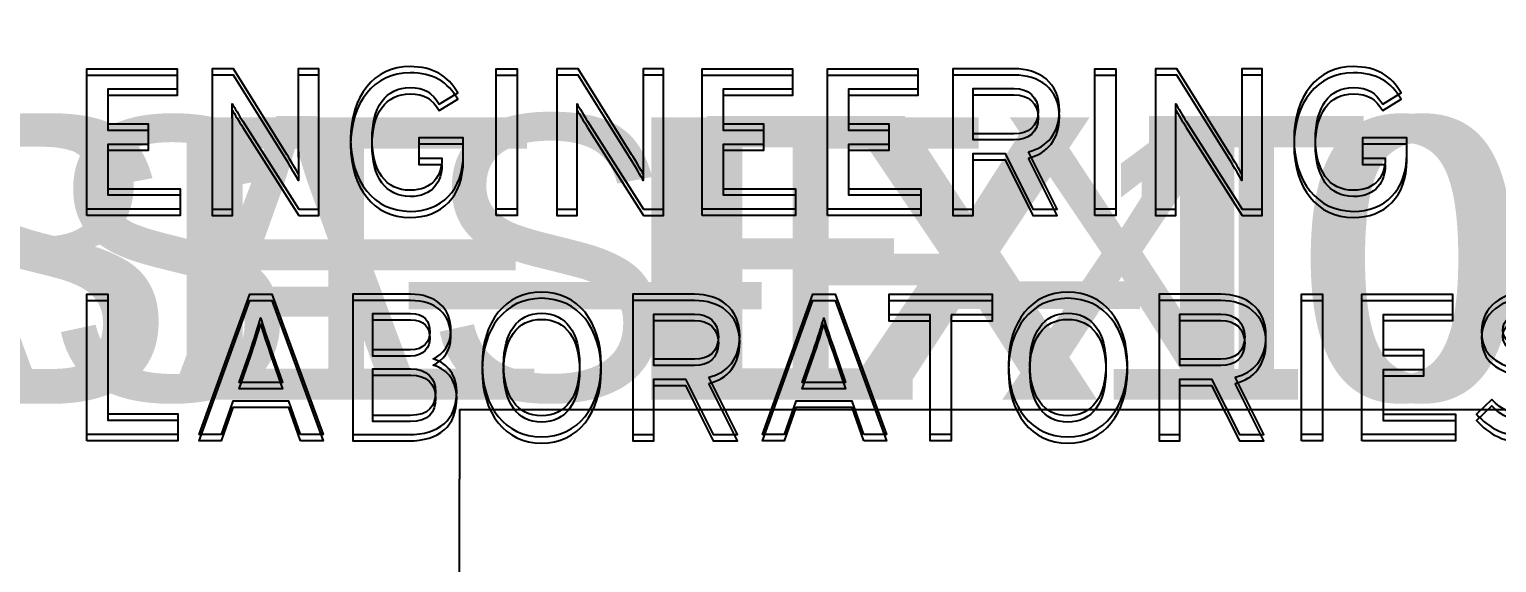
# Model space of a CAD drawing. Extents: x 2 to 47.7, y 0.2 to 35.3.
# Drawn here: x 31.2238 to 31.5794, y 15.5059 to 15.6352 of the extents above; entities that cross this region are included whole.
import ezdxf

# ---------------------------------------------------------------- set-up
doc = ezdxf.new("R2010")
doc.units = 0
doc.header["$MEASUREMENT"] = 0
for name, color, linetype in [('4_01__NONE__X', 7, 'CONTINUOUS'), ('4_02__EIA-232_DO_NOT_USE_W', 7, 'CONTINUOUS'), ('4_03__EIA-485__4-WIRE__DO_', 7, 'CONTINUOUS'), ('4_04__FIBER_OPTIC__200_U_0', 7, 'CONTINUOUS'), ('4_05__FIBER_OPTIC__62_5_U_', 7, 'CONTINUOUS'), ('4_06__EIA-485__2-WIRE__DO_', 7, 'CONTINUOUS'), ('4_07__DUAL_FIBER_ETHERNET_', 7, 'CONTINUOUS'), ('4_08__DUAL_COPPER_ETHERNET', 7, 'CONTINUOUS'), ('4_09__ONE_COPPER_ETHERNET_', 7, 'CONTINUOUS'), ('4_10__DUAL_FIBER_ETHERNET_', 7, 'CONTINUOUS'), ('4_11__ONE_COPPER_ETHERNET_', 7, 'CONTINUOUS'), ('5_00_DWG', 7, 'CONTINUOUS')]:
    doc.layers.add(name, color=color, linetype=linetype)

msp = doc.modelspace()

# ---------------------------------------------------------------- linework, layer by layer
at = {"layer": '4_01__NONE__X', "color": 250}
msp.add_open_spline([(32.65643, 14.75367), (32.65643, 14.69844), (32.61167, 14.65367), (32.55644, 14.65367), (32.55644, 14.65367), (30.69826, 14.65367), (30.69826, 14.65367), (30.64303, 14.65367), (30.59825, 14.69844), (30.59825, 14.75367), (30.59825, 14.75367), (30.59825, 19.59223), (30.59825, 19.59223), (30.59825, 19.64746), (30.64303, 19.69223), (30.69826, 19.69223), (30.69826, 19.69223), (32.55644, 19.69223), (32.55644, 19.69223), (32.61167, 19.69223), (32.65643, 19.64746), (32.65643, 19.59223), (32.65643, 19.59223), (32.65643, 14.75367), (32.65643, 14.75367)], degree=3, knots=[0, 0, 0, 0, 1, 1, 1, 2, 2, 2, 3, 3, 3, 4, 4, 4, 5, 5, 5, 6, 6, 6, 7, 7, 7, 8, 8, 8, 8], dxfattribs=at)
at = {"layer": '4_02__EIA-232_DO_NOT_USE_W', "color": 250}
msp.add_open_spline([(32.18336, 14.64852), (32.18336, 14.64852), (32.55648, 14.64852), (32.55648, 14.64852), (32.61171, 14.64852), (32.65648, 14.69329), (32.65648, 14.74852), (32.65648, 14.74852), (32.65648, 19.58708), (32.65648, 19.58708), (32.65648, 19.64231), (32.61171, 19.68709), (32.55648, 19.68709), (32.55648, 19.68709), (30.69832, 19.68709), (30.69832, 19.68709), (30.64309, 19.68709), (30.59831, 19.64231), (30.59831, 19.58708), (30.59831, 19.58708), (30.59831, 14.74852), (30.59831, 14.74852), (30.59831, 14.69329), (30.64309, 14.64852), (30.69832, 14.64852)], degree=3, knots=[0, 0, 0, 0, 1, 1, 1, 2, 2, 2, 3, 3, 3, 4, 4, 4, 5, 5, 5, 6, 6, 6, 7, 7, 7, 8, 8, 8, 8], dxfattribs=at)
at = {"layer": '4_03__EIA-485__4-WIRE__DO_', "color": 250}
for points in [[(32.18331, 14.65881), (32.18331, 14.65881), (32.55642, 14.65881), (32.55642, 14.65881), (32.61165, 14.65881), (32.65643, 14.70359), (32.65643, 14.75882), (32.65643, 14.75882), (32.65643, 19.59738), (32.65643, 19.59738), (32.65643, 19.65261), (32.61165, 19.69738), (32.55642, 19.69738), (32.55642, 19.69738), (30.69827, 19.69738), (30.69827, 19.69738), (30.64304, 19.69738), (30.59825, 19.65261), (30.59825, 19.59738), (30.59825, 19.59738), (30.59825, 14.75882), (30.59825, 14.75882), (30.59825, 14.70359), (30.64304, 14.65881), (30.69827, 14.65881)], [(30.94515, 16.21135), (30.90099, 16.21135), (30.86515, 16.17554), (30.86515, 16.13135), (30.86515, 16.13135), (30.86515, 15.16635), (30.86515, 15.16635), (30.86515, 15.12216), (30.90099, 15.08635), (30.94515, 15.08635), (30.94515, 15.08635), (32.28516, 15.08635), (32.28516, 15.08635), (32.32932, 15.08635), (32.36515, 15.12216), (32.36515, 15.16635), (32.36515, 15.16635), (32.36515, 16.13135), (32.36515, 16.13135), (32.36515, 16.17554), (32.32932, 16.21135), (32.28516, 16.21135), (32.28516, 16.21135), (30.94515, 16.21135), (30.94515, 16.21135)]]:
    msp.add_open_spline(points, degree=3, knots=[0, 0, 0, 0, 1, 1, 1, 2, 2, 2, 3, 3, 3, 4, 4, 4, 5, 5, 5, 6, 6, 6, 7, 7, 7, 8, 8, 8, 8], dxfattribs=at)
at = {"layer": '4_04__FIBER_OPTIC__200_U_0', "color": 250}
for points in [[(31.23773, 15.59162), (31.23773, 15.62564), (31.25964, 15.62564), (31.25964, 15.62069), (31.24283, 15.62069), (31.24283, 15.61228), (31.25259, 15.61228), (31.25259, 15.60731), (31.24283, 15.60731), (31.24283, 15.59657), (31.26038, 15.59657), (31.26038, 15.59162), (31.23773, 15.59162)], [(31.33695, 15.59162), (31.33695, 15.62564), (31.34205, 15.62564), (31.34205, 15.59162), (31.33695, 15.59162)], [(31.38683, 15.59162), (31.38683, 15.62564), (31.40875, 15.62564), (31.40875, 15.62069), (31.39193, 15.62069), (31.39193, 15.61228), (31.40169, 15.61228), (31.40169, 15.60731), (31.39193, 15.60731), (31.39193, 15.59657), (31.40946, 15.59657), (31.40946, 15.59162), (31.38683, 15.59162)], [(31.4172, 15.59162), (31.4172, 15.62564), (31.43911, 15.62564), (31.43911, 15.62069), (31.4223, 15.62069), (31.4223, 15.61228), (31.43206, 15.61228), (31.43206, 15.60731), (31.4223, 15.60731), (31.4223, 15.59657), (31.43985, 15.59657), (31.43985, 15.59162), (31.4172, 15.59162)], [(31.48203, 15.59162), (31.48203, 15.62564), (31.48713, 15.62564), (31.48713, 15.59162), (31.48203, 15.59162)], [(31.23773, 15.53695), (31.23773, 15.57096), (31.24283, 15.57096), (31.24283, 15.54195), (31.25978, 15.54195), (31.25978, 15.53695), (31.23773, 15.53695)], [(31.28956, 15.53695), (31.28672, 15.54502), (31.2731, 15.54502), (31.27028, 15.53695), (31.26499, 15.53695), (31.27722, 15.57096), (31.28262, 15.57096), (31.29502, 15.53695), (31.28956, 15.53695)], [(31.42604, 15.53695), (31.42318, 15.54502), (31.40957, 15.54502), (31.40675, 15.53695), (31.40145, 15.53695), (31.4137, 15.57096), (31.41909, 15.57096), (31.43149, 15.53695), (31.42604, 15.53695)], [(31.44718, 15.56596), (31.44718, 15.53695), (31.44207, 15.53695), (31.44207, 15.56596), (31.43217, 15.56596), (31.43217, 15.57096), (31.4571, 15.57096), (31.4571, 15.56596), (31.44718, 15.56596)], [(31.53209, 15.53695), (31.53209, 15.57096), (31.53719, 15.57096), (31.53719, 15.53695), (31.53209, 15.53695)], [(31.54675, 15.53695), (31.54675, 15.57096), (31.56871, 15.57096), (31.56871, 15.56601), (31.55187, 15.56601), (31.55187, 15.5576), (31.56165, 15.5576), (31.56165, 15.55264), (31.55187, 15.55264), (31.55187, 15.5419), (31.56942, 15.5419), (31.56942, 15.53695), (31.54675, 15.53695)]]:
    msp.add_lwpolyline(points, dxfattribs=at)
for points, knots in [([(31.28436, 14.65367), (31.28436, 14.65367), (30.69826, 14.65367), (30.69826, 14.65367), (30.64303, 14.65367), (30.59825, 14.69844), (30.59825, 14.75367), (30.59825, 14.75367), (30.59825, 19.59223), (30.59825, 19.59223), (30.59825, 19.64746), (30.64303, 19.69223), (30.69826, 19.69223), (30.69826, 19.69223), (32.55642, 19.69223), (32.55642, 19.69223), (32.61165, 19.69223), (32.65643, 19.64746), (32.65643, 19.59223), (32.65643, 19.59223), (32.65643, 14.75367), (32.65643, 14.75367), (32.65643, 14.69844), (32.61165, 14.65367), (32.55642, 14.65367), (32.55642, 14.65367), (31.9554, 14.65367), (31.9554, 14.65367)], [0, 0, 0, 0, 1, 1, 1, 2, 2, 2, 3, 3, 3, 4, 4, 4, 5, 5, 5, 6, 6, 6, 7, 7, 7, 8, 8, 8, 9, 9, 9, 9]), ([(30.94515, 16.21286), (30.90099, 16.21286), (30.86515, 16.17706), (30.86515, 16.13287), (30.86515, 16.13287), (30.86515, 15.16786), (30.86515, 15.16786), (30.86515, 15.12367), (30.90099, 15.08786), (30.94515, 15.08786), (30.94515, 15.08786), (32.28516, 15.08786), (32.28516, 15.08786), (32.32932, 15.08786), (32.36515, 15.12367), (32.36515, 15.16786), (32.36515, 15.16786), (32.36515, 16.13287), (32.36515, 16.13287), (32.36515, 16.17706), (32.32932, 16.21286), (32.28516, 16.21286), (32.28516, 16.21286), (30.94515, 16.21286), (30.94515, 16.21286)], [0, 0, 0, 0, 1, 1, 1, 2, 2, 2, 3, 3, 3, 4, 4, 4, 5, 5, 5, 6, 6, 6, 7, 7, 7, 8, 8, 8, 8]), ([(31.28909, 15.59162), (31.28909, 15.59162), (31.27553, 15.61296), (31.27553, 15.61296), (31.2747, 15.61422), (31.27353, 15.61627), (31.273, 15.61713), (31.273, 15.61587), (31.27304, 15.61117), (31.27304, 15.60925), (31.27304, 15.60925), (31.27304, 15.59162), (31.27304, 15.59162), (31.27304, 15.59162), (31.26809, 15.59162), (31.26809, 15.59162), (31.26809, 15.59162), (31.26809, 15.62564), (31.26809, 15.62564), (31.26809, 15.62564), (31.27329, 15.62564), (31.27329, 15.62564), (31.27329, 15.62564), (31.28623, 15.60489), (31.28623, 15.60489), (31.2871, 15.60347), (31.28856, 15.60094), (31.28905, 15.60008), (31.28905, 15.60133), (31.28899, 15.60619), (31.28899, 15.6081), (31.28899, 15.6081), (31.28899, 15.62564), (31.28899, 15.62564), (31.28899, 15.62564), (31.29395, 15.62564), (31.29395, 15.62564), (31.29395, 15.62564), (31.29395, 15.59162), (31.29395, 15.59162), (31.29395, 15.59162), (31.28909, 15.59162), (31.28909, 15.59162)], [0, 0, 0, 0, 1, 1, 1, 2, 2, 2, 3, 3, 3, 4, 4, 4, 5, 5, 5, 6, 6, 6, 7, 7, 7, 8, 8, 8, 9, 9, 9, 10, 10, 10, 11, 11, 11, 12, 12, 12, 13, 13, 13, 14, 14, 14, 14]), ([(31.31607, 15.59108), (31.30726, 15.59108), (31.30168, 15.59832), (31.30168, 15.60863), (31.30168, 15.61894), (31.30726, 15.62618), (31.31607, 15.62618), (31.3216, 15.62618), (31.32529, 15.62394), (31.32762, 15.61981), (31.32762, 15.61981), (31.32316, 15.61704), (31.32316, 15.61704), (31.32141, 15.61981), (31.31957, 15.62108), (31.31607, 15.62108), (31.31013, 15.62108), (31.30687, 15.61627), (31.30687, 15.60863), (31.30687, 15.60099), (31.31013, 15.59618), (31.31607, 15.59618), (31.3216, 15.59618), (31.32378, 15.59984), (31.32378, 15.60381), (31.32378, 15.60381), (31.32378, 15.60396), (31.32378, 15.60396), (31.32378, 15.60396), (31.31824, 15.60396), (31.31824, 15.60396), (31.31824, 15.60396), (31.31824, 15.60887), (31.31824, 15.60887), (31.31824, 15.60887), (31.32898, 15.60887), (31.32898, 15.60887), (31.32898, 15.60887), (31.32898, 15.60494), (31.32898, 15.60494), (31.32898, 15.59618), (31.32364, 15.59108), (31.31607, 15.59108)], [0, 0, 0, 0, 1, 1, 1, 2, 2, 2, 3, 3, 3, 4, 4, 4, 5, 5, 5, 6, 6, 6, 7, 7, 7, 8, 8, 8, 9, 9, 9, 10, 10, 10, 11, 11, 11, 12, 12, 12, 13, 13, 13, 14, 14, 14, 14]), ([(31.37263, 15.59162), (31.37263, 15.59162), (31.35906, 15.61296), (31.35906, 15.61296), (31.35825, 15.61422), (31.35708, 15.61627), (31.35654, 15.61713), (31.35654, 15.61587), (31.35659, 15.61117), (31.35659, 15.60925), (31.35659, 15.60925), (31.35659, 15.59162), (31.35659, 15.59162), (31.35659, 15.59162), (31.35163, 15.59162), (31.35163, 15.59162), (31.35163, 15.59162), (31.35163, 15.62564), (31.35163, 15.62564), (31.35163, 15.62564), (31.35684, 15.62564), (31.35684, 15.62564), (31.35684, 15.62564), (31.36976, 15.60489), (31.36976, 15.60489), (31.37065, 15.60347), (31.3721, 15.60094), (31.37259, 15.60008), (31.37259, 15.60133), (31.37254, 15.60619), (31.37254, 15.6081), (31.37254, 15.6081), (31.37254, 15.62564), (31.37254, 15.62564), (31.37254, 15.62564), (31.3775, 15.62564), (31.3775, 15.62564), (31.3775, 15.62564), (31.3775, 15.59162), (31.3775, 15.59162), (31.3775, 15.59162), (31.37263, 15.59162), (31.37263, 15.59162)], [0, 0, 0, 0, 1, 1, 1, 2, 2, 2, 3, 3, 3, 4, 4, 4, 5, 5, 5, 6, 6, 6, 7, 7, 7, 8, 8, 8, 9, 9, 9, 10, 10, 10, 11, 11, 11, 12, 12, 12, 13, 13, 13, 14, 14, 14, 14]), ([(31.46594, 15.60552), (31.46594, 15.60552), (31.47289, 15.59162), (31.47289, 15.59162), (31.47289, 15.59162), (31.46701, 15.59162), (31.46701, 15.59162), (31.46701, 15.59162), (31.46026, 15.60509), (31.46026, 15.60509), (31.46026, 15.60509), (31.45257, 15.60509), (31.45257, 15.60509), (31.45257, 15.60509), (31.45257, 15.59162), (31.45257, 15.59162), (31.45257, 15.59162), (31.44758, 15.59162), (31.44758, 15.59162), (31.44758, 15.59162), (31.44758, 15.62564), (31.44758, 15.62564), (31.44758, 15.62564), (31.4625, 15.62564), (31.4625, 15.62564), (31.46842, 15.62564), (31.47343, 15.62248), (31.47343, 15.61548), (31.47343, 15.61004), (31.47055, 15.60668), (31.46594, 15.60552)], [0, 0, 0, 0, 1, 1, 1, 2, 2, 2, 3, 3, 3, 4, 4, 4, 5, 5, 5, 6, 6, 6, 7, 7, 7, 8, 8, 8, 9, 9, 9, 10, 10, 10, 10]), ([(31.5177, 15.59162), (31.5177, 15.59162), (31.50414, 15.61296), (31.50414, 15.61296), (31.50332, 15.61422), (31.50216, 15.61627), (31.50161, 15.61713), (31.50161, 15.61587), (31.50167, 15.61117), (31.50167, 15.60925), (31.50167, 15.60925), (31.50167, 15.59162), (31.50167, 15.59162), (31.50167, 15.59162), (31.4967, 15.59162), (31.4967, 15.59162), (31.4967, 15.59162), (31.4967, 15.62564), (31.4967, 15.62564), (31.4967, 15.62564), (31.50191, 15.62564), (31.50191, 15.62564), (31.50191, 15.62564), (31.51482, 15.60489), (31.51482, 15.60489), (31.51571, 15.60347), (31.51716, 15.60094), (31.51765, 15.60008), (31.51765, 15.60133), (31.51761, 15.60619), (31.51761, 15.6081), (31.51761, 15.6081), (31.51761, 15.62564), (31.51761, 15.62564), (31.51761, 15.62564), (31.52256, 15.62564), (31.52256, 15.62564), (31.52256, 15.62564), (31.52256, 15.59162), (31.52256, 15.59162), (31.52256, 15.59162), (31.5177, 15.59162), (31.5177, 15.59162)], [0, 0, 0, 0, 1, 1, 1, 2, 2, 2, 3, 3, 3, 4, 4, 4, 5, 5, 5, 6, 6, 6, 7, 7, 7, 8, 8, 8, 9, 9, 9, 10, 10, 10, 11, 11, 11, 12, 12, 12, 13, 13, 13, 14, 14, 14, 14]), ([(31.54466, 15.59108), (31.53588, 15.59108), (31.53029, 15.59832), (31.53029, 15.60863), (31.53029, 15.61894), (31.53588, 15.62618), (31.54466, 15.62618), (31.55023, 15.62618), (31.55389, 15.62394), (31.55623, 15.61981), (31.55623, 15.61981), (31.55177, 15.61704), (31.55177, 15.61704), (31.55002, 15.61981), (31.54818, 15.62108), (31.54466, 15.62108), (31.53875, 15.62108), (31.53548, 15.61627), (31.53548, 15.60863), (31.53548, 15.60099), (31.53875, 15.59618), (31.54466, 15.59618), (31.55023, 15.59618), (31.5524, 15.59984), (31.5524, 15.60381), (31.5524, 15.60381), (31.5524, 15.60396), (31.5524, 15.60396), (31.5524, 15.60396), (31.54686, 15.60396), (31.54686, 15.60396), (31.54686, 15.60396), (31.54686, 15.60887), (31.54686, 15.60887), (31.54686, 15.60887), (31.5576, 15.60887), (31.5576, 15.60887), (31.5576, 15.60887), (31.5576, 15.60494), (31.5576, 15.60494), (31.5576, 15.59618), (31.55226, 15.59108), (31.54466, 15.59108)], [0, 0, 0, 0, 1, 1, 1, 2, 2, 2, 3, 3, 3, 4, 4, 4, 5, 5, 5, 6, 6, 6, 7, 7, 7, 8, 8, 8, 9, 9, 9, 10, 10, 10, 11, 11, 11, 12, 12, 12, 13, 13, 13, 14, 14, 14, 14]), ([(31.4625, 15.62084), (31.4625, 15.62084), (31.45257, 15.62084), (31.45257, 15.62084), (31.45257, 15.62084), (31.45257, 15.60989), (31.45257, 15.60989), (31.45257, 15.60989), (31.4625, 15.60989), (31.4625, 15.60989), (31.46589, 15.60989), (31.46827, 15.61164), (31.46827, 15.61534), (31.46827, 15.61888), (31.46594, 15.62084), (31.4625, 15.62084)], [0, 0, 0, 0, 1, 1, 1, 2, 2, 2, 3, 3, 3, 4, 4, 4, 5, 5, 5, 5]), ([(31.31571, 15.53695), (31.31571, 15.53695), (31.30221, 15.53695), (31.30221, 15.53695), (31.30221, 15.53695), (31.30221, 15.57096), (31.30221, 15.57096), (31.30221, 15.57096), (31.3162, 15.57096), (31.3162, 15.57096), (31.32214, 15.57096), (31.32597, 15.56786), (31.32597, 15.56212), (31.32597, 15.55867), (31.32412, 15.55653), (31.32166, 15.55531), (31.32433, 15.55458), (31.32738, 15.55211), (31.32738, 15.54739), (31.32738, 15.5405), (31.32316, 15.53695), (31.31571, 15.53695)], [0, 0, 0, 0, 1, 1, 1, 2, 2, 2, 3, 3, 3, 4, 4, 4, 5, 5, 5, 6, 6, 6, 7, 7, 7, 7]), ([(31.34794, 15.5364), (31.33915, 15.5364), (31.33356, 15.54365), (31.33356, 15.55396), (31.33356, 15.56426), (31.33915, 15.57151), (31.34794, 15.57151), (31.35678, 15.57151), (31.36237, 15.56426), (31.36237, 15.55396), (31.36237, 15.54365), (31.35678, 15.5364), (31.34794, 15.5364)], [0, 0, 0, 0, 1, 1, 1, 2, 2, 2, 3, 3, 3, 4, 4, 4, 4]), ([(31.38847, 15.55085), (31.38847, 15.55085), (31.39543, 15.53695), (31.39543, 15.53695), (31.39543, 15.53695), (31.38955, 15.53695), (31.38955, 15.53695), (31.38955, 15.53695), (31.3828, 15.5504), (31.3828, 15.5504), (31.3828, 15.5504), (31.37512, 15.5504), (31.37512, 15.5504), (31.37512, 15.5504), (31.37512, 15.53695), (31.37512, 15.53695), (31.37512, 15.53695), (31.3701, 15.53695), (31.3701, 15.53695), (31.3701, 15.53695), (31.3701, 15.57096), (31.3701, 15.57096), (31.3701, 15.57096), (31.38502, 15.57096), (31.38502, 15.57096), (31.39095, 15.57096), (31.39596, 15.5678), (31.39596, 15.5608), (31.39596, 15.55537), (31.39309, 15.552), (31.38847, 15.55085)], [0, 0, 0, 0, 1, 1, 1, 2, 2, 2, 3, 3, 3, 4, 4, 4, 5, 5, 5, 6, 6, 6, 7, 7, 7, 8, 8, 8, 9, 9, 9, 10, 10, 10, 10]), ([(31.47546, 15.5364), (31.46667, 15.5364), (31.46109, 15.54365), (31.46109, 15.55396), (31.46109, 15.56426), (31.46667, 15.57151), (31.47546, 15.57151), (31.48431, 15.57151), (31.4899, 15.56426), (31.4899, 15.55396), (31.4899, 15.54365), (31.48431, 15.5364), (31.47546, 15.5364)], [0, 0, 0, 0, 1, 1, 1, 2, 2, 2, 3, 3, 3, 4, 4, 4, 4]), ([(31.51599, 15.55085), (31.51599, 15.55085), (31.52295, 15.53695), (31.52295, 15.53695), (31.52295, 15.53695), (31.51708, 15.53695), (31.51708, 15.53695), (31.51708, 15.53695), (31.51032, 15.5504), (31.51032, 15.5504), (31.51032, 15.5504), (31.50263, 15.5504), (31.50263, 15.5504), (31.50263, 15.5504), (31.50263, 15.53695), (31.50263, 15.53695), (31.50263, 15.53695), (31.49763, 15.53695), (31.49763, 15.53695), (31.49763, 15.53695), (31.49763, 15.57096), (31.49763, 15.57096), (31.49763, 15.57096), (31.51255, 15.57096), (31.51255, 15.57096), (31.51849, 15.57096), (31.52348, 15.5678), (31.52348, 15.5608), (31.52348, 15.55537), (31.52063, 15.552), (31.51599, 15.55085)], [0, 0, 0, 0, 1, 1, 1, 2, 2, 2, 3, 3, 3, 4, 4, 4, 5, 5, 5, 6, 6, 6, 7, 7, 7, 8, 8, 8, 9, 9, 9, 10, 10, 10, 10]), ([(31.58666, 15.5364), (31.58168, 15.5364), (31.57741, 15.53855), (31.57453, 15.5419), (31.57453, 15.5419), (31.57819, 15.54545), (31.57819, 15.54545), (31.58046, 15.54297), (31.58383, 15.54141), (31.58704, 15.54141), (31.5918, 15.54141), (31.59409, 15.54308), (31.59409, 15.54637), (31.59409, 15.54899), (31.5921, 15.55031), (31.58641, 15.552), (31.57922, 15.55414), (31.57574, 15.55595), (31.57574, 15.56201), (31.57574, 15.5679), (31.5807, 15.57151), (31.58698, 15.57151), (31.59161, 15.57151), (31.59512, 15.5698), (31.59813, 15.56688), (31.59813, 15.56688), (31.59454, 15.56323), (31.59454, 15.56323), (31.59238, 15.56542), (31.58997, 15.5665), (31.5866, 15.5665), (31.58261, 15.5665), (31.58091, 15.56455), (31.58091, 15.56226), (31.58091, 15.55988), (31.58245, 15.55872), (31.58837, 15.55697), (31.59507, 15.55492), (31.59924, 15.55279), (31.59924, 15.54671), (31.59924, 15.5406), (31.59534, 15.5364), (31.58666, 15.5364)], [0, 0, 0, 0, 1, 1, 1, 2, 2, 2, 3, 3, 3, 4, 4, 4, 5, 5, 5, 6, 6, 6, 7, 7, 7, 8, 8, 8, 9, 9, 9, 10, 10, 10, 11, 11, 11, 12, 12, 12, 13, 13, 13, 14, 14, 14, 14]), ([(31.34794, 15.56639), (31.34201, 15.56639), (31.33876, 15.56159), (31.33876, 15.55396), (31.33876, 15.54632), (31.34201, 15.5415), (31.34794, 15.5415), (31.35392, 15.5415), (31.35716, 15.54632), (31.35716, 15.55396), (31.35716, 15.56159), (31.35392, 15.56639), (31.34794, 15.56639)], [0, 0, 0, 0, 1, 1, 1, 2, 2, 2, 3, 3, 3, 4, 4, 4, 4]), ([(31.47546, 15.56639), (31.46954, 15.56639), (31.46628, 15.56159), (31.46628, 15.55396), (31.46628, 15.54632), (31.46954, 15.5415), (31.47546, 15.5415), (31.48145, 15.5415), (31.4847, 15.54632), (31.4847, 15.55396), (31.4847, 15.56159), (31.48145, 15.56639), (31.47546, 15.56639)], [0, 0, 0, 0, 1, 1, 1, 2, 2, 2, 3, 3, 3, 4, 4, 4, 4]), ([(31.28243, 15.5574), (31.28162, 15.55983), (31.28025, 15.56377), (31.27985, 15.56523), (31.27947, 15.56377), (31.27825, 15.55988), (31.27738, 15.55736), (31.27738, 15.55736), (31.27464, 15.54957), (31.27464, 15.54957), (31.27464, 15.54957), (31.28514, 15.54957), (31.28514, 15.54957), (31.28514, 15.54957), (31.28243, 15.5574), (31.28243, 15.5574)], [0, 0, 0, 0, 1, 1, 1, 2, 2, 2, 3, 3, 3, 4, 4, 4, 5, 5, 5, 5]), ([(31.31615, 15.5663), (31.31615, 15.5663), (31.30702, 15.5663), (31.30702, 15.5663), (31.30702, 15.5663), (31.30702, 15.55749), (31.30702, 15.55749), (31.30702, 15.55749), (31.31615, 15.55749), (31.31615, 15.55749), (31.31951, 15.55749), (31.32087, 15.55958), (31.32087, 15.56182), (31.32087, 15.56436), (31.31957, 15.5663), (31.31615, 15.5663)], [0, 0, 0, 0, 1, 1, 1, 2, 2, 2, 3, 3, 3, 4, 4, 4, 5, 5, 5, 5]), ([(31.38502, 15.56615), (31.38502, 15.56615), (31.37512, 15.56615), (31.37512, 15.56615), (31.37512, 15.56615), (31.37512, 15.55522), (31.37512, 15.55522), (31.37512, 15.55522), (31.38502, 15.55522), (31.38502, 15.55522), (31.38841, 15.55522), (31.3908, 15.55697), (31.3908, 15.56066), (31.3908, 15.56421), (31.38847, 15.56615), (31.38502, 15.56615)], [0, 0, 0, 0, 1, 1, 1, 2, 2, 2, 3, 3, 3, 4, 4, 4, 5, 5, 5, 5]), ([(31.4189, 15.5574), (31.41808, 15.55983), (31.41671, 15.56377), (31.41633, 15.56523), (31.41593, 15.56377), (31.41473, 15.55988), (31.41385, 15.55736), (31.41385, 15.55736), (31.41112, 15.54957), (31.41112, 15.54957), (31.41112, 15.54957), (31.42162, 15.54957), (31.42162, 15.54957), (31.42162, 15.54957), (31.4189, 15.5574), (31.4189, 15.5574)], [0, 0, 0, 0, 1, 1, 1, 2, 2, 2, 3, 3, 3, 4, 4, 4, 5, 5, 5, 5]), ([(31.51255, 15.56615), (31.51255, 15.56615), (31.50263, 15.56615), (31.50263, 15.56615), (31.50263, 15.56615), (31.50263, 15.55522), (31.50263, 15.55522), (31.50263, 15.55522), (31.51255, 15.55522), (31.51255, 15.55522), (31.51595, 15.55522), (31.51832, 15.55697), (31.51832, 15.56066), (31.51832, 15.56421), (31.51599, 15.56615), (31.51255, 15.56615)], [0, 0, 0, 0, 1, 1, 1, 2, 2, 2, 3, 3, 3, 4, 4, 4, 5, 5, 5, 5]), ([(31.31626, 15.55288), (31.31626, 15.55288), (31.30702, 15.55288), (31.30702, 15.55288), (31.30702, 15.55288), (31.30702, 15.54161), (31.30702, 15.54161), (31.30702, 15.54161), (31.31611, 15.54161), (31.31611, 15.54161), (31.32062, 15.54161), (31.32228, 15.54389), (31.32228, 15.54724), (31.32228, 15.55075), (31.3201, 15.55288), (31.31626, 15.55288)], [0, 0, 0, 0, 1, 1, 1, 2, 2, 2, 3, 3, 3, 4, 4, 4, 5, 5, 5, 5])]:
    msp.add_open_spline(points, degree=3, knots=knots, dxfattribs=at)
at = {"layer": '4_05__FIBER_OPTIC__62_5_U_', "color": 250}
for points in [[(31.23773, 15.59011), (31.23773, 15.62412), (31.25964, 15.62412), (31.25964, 15.61918), (31.24283, 15.61918), (31.24283, 15.61077), (31.25259, 15.61077), (31.25259, 15.6058), (31.24283, 15.6058), (31.24283, 15.59506), (31.26038, 15.59506), (31.26038, 15.59011), (31.23773, 15.59011)], [(31.33695, 15.59011), (31.33695, 15.62412), (31.34205, 15.62412), (31.34205, 15.59011), (31.33695, 15.59011)], [(31.38683, 15.59011), (31.38683, 15.62412), (31.40875, 15.62412), (31.40875, 15.61918), (31.39193, 15.61918), (31.39193, 15.61077), (31.40169, 15.61077), (31.40169, 15.6058), (31.39193, 15.6058), (31.39193, 15.59506), (31.40946, 15.59506), (31.40946, 15.59011), (31.38683, 15.59011)], [(31.4172, 15.59011), (31.4172, 15.62412), (31.43911, 15.62412), (31.43911, 15.61918), (31.4223, 15.61918), (31.4223, 15.61077), (31.43206, 15.61077), (31.43206, 15.6058), (31.4223, 15.6058), (31.4223, 15.59506), (31.43985, 15.59506), (31.43985, 15.59011), (31.4172, 15.59011)], [(31.48203, 15.59011), (31.48203, 15.62412), (31.48713, 15.62412), (31.48713, 15.59011), (31.48203, 15.59011)], [(31.23773, 15.53543), (31.23773, 15.56945), (31.24283, 15.56945), (31.24283, 15.54044), (31.25978, 15.54044), (31.25978, 15.53543), (31.23773, 15.53543)], [(31.28956, 15.53543), (31.28672, 15.5435), (31.2731, 15.5435), (31.27028, 15.53543), (31.26499, 15.53543), (31.27722, 15.56945), (31.28262, 15.56945), (31.29502, 15.53543), (31.28956, 15.53543)], [(31.42604, 15.53543), (31.42318, 15.5435), (31.40957, 15.5435), (31.40675, 15.53543), (31.40145, 15.53543), (31.4137, 15.56945), (31.41909, 15.56945), (31.43149, 15.53543), (31.42604, 15.53543)], [(31.44718, 15.56445), (31.44718, 15.53543), (31.44207, 15.53543), (31.44207, 15.56445), (31.43217, 15.56445), (31.43217, 15.56945), (31.4571, 15.56945), (31.4571, 15.56445), (31.44718, 15.56445)], [(31.53209, 15.53543), (31.53209, 15.56945), (31.53719, 15.56945), (31.53719, 15.53543), (31.53209, 15.53543)], [(31.54675, 15.53543), (31.54675, 15.56945), (31.56871, 15.56945), (31.56871, 15.5645), (31.55187, 15.5645), (31.55187, 15.55609), (31.56165, 15.55609), (31.56165, 15.55113), (31.55187, 15.55113), (31.55187, 15.54038), (31.56942, 15.54038), (31.56942, 15.53543), (31.54675, 15.53543)]]:
    msp.add_lwpolyline(points, dxfattribs=at)
for points, knots in [([(32.04382, 14.65367), (32.04382, 14.65367), (32.55644, 14.65367), (32.55644, 14.65367), (32.61167, 14.65367), (32.65643, 14.69844), (32.65643, 14.75367), (32.65643, 14.75367), (32.65643, 19.59223), (32.65643, 19.59223), (32.65643, 19.64746), (32.61167, 19.69223), (32.55644, 19.69223), (32.55644, 19.69223), (30.69826, 19.69223), (30.69826, 19.69223), (30.64303, 19.69223), (30.59827, 19.64746), (30.59827, 19.59223), (30.59827, 19.59223), (30.59827, 14.75367), (30.59827, 14.75367), (30.59827, 14.69844), (30.64303, 14.65367), (30.69826, 14.65367), (30.69826, 14.65367), (31.22685, 14.65367), (31.22685, 14.65367)], [0, 0, 0, 0, 1, 1, 1, 2, 2, 2, 3, 3, 3, 4, 4, 4, 5, 5, 5, 6, 6, 6, 7, 7, 7, 8, 8, 8, 9, 9, 9, 9]), ([(30.94515, 16.21135), (30.90099, 16.21135), (30.86515, 16.17554), (30.86515, 16.13135), (30.86515, 16.13135), (30.86515, 15.16635), (30.86515, 15.16635), (30.86515, 15.12216), (30.90099, 15.08635), (30.94515, 15.08635), (30.94515, 15.08635), (32.28514, 15.08635), (32.28514, 15.08635), (32.32931, 15.08635), (32.36514, 15.12216), (32.36514, 15.16635), (32.36514, 15.16635), (32.36514, 16.13135), (32.36514, 16.13135), (32.36514, 16.17554), (32.32931, 16.21135), (32.28514, 16.21135), (32.28514, 16.21135), (30.94515, 16.21135), (30.94515, 16.21135)], [0, 0, 0, 0, 1, 1, 1, 2, 2, 2, 3, 3, 3, 4, 4, 4, 5, 5, 5, 6, 6, 6, 7, 7, 7, 8, 8, 8, 8]), ([(31.28909, 15.59011), (31.28909, 15.59011), (31.27553, 15.61144), (31.27553, 15.61144), (31.2747, 15.6127), (31.27353, 15.61475), (31.273, 15.61562), (31.273, 15.61436), (31.27304, 15.60965), (31.27304, 15.60774), (31.27304, 15.60774), (31.27304, 15.59011), (31.27304, 15.59011), (31.27304, 15.59011), (31.26809, 15.59011), (31.26809, 15.59011), (31.26809, 15.59011), (31.26809, 15.62412), (31.26809, 15.62412), (31.26809, 15.62412), (31.27329, 15.62412), (31.27329, 15.62412), (31.27329, 15.62412), (31.28623, 15.60337), (31.28623, 15.60337), (31.2871, 15.60196), (31.28856, 15.59943), (31.28905, 15.59857), (31.28905, 15.59982), (31.28899, 15.60468), (31.28899, 15.60659), (31.28899, 15.60659), (31.28899, 15.62412), (31.28899, 15.62412), (31.28899, 15.62412), (31.29395, 15.62412), (31.29395, 15.62412), (31.29395, 15.62412), (31.29395, 15.59011), (31.29395, 15.59011), (31.29395, 15.59011), (31.28909, 15.59011), (31.28909, 15.59011)], [0, 0, 0, 0, 1, 1, 1, 2, 2, 2, 3, 3, 3, 4, 4, 4, 5, 5, 5, 6, 6, 6, 7, 7, 7, 8, 8, 8, 9, 9, 9, 10, 10, 10, 11, 11, 11, 12, 12, 12, 13, 13, 13, 14, 14, 14, 14]), ([(31.31607, 15.58957), (31.30726, 15.58957), (31.30168, 15.59681), (31.30168, 15.60712), (31.30168, 15.61743), (31.30726, 15.62467), (31.31607, 15.62467), (31.3216, 15.62467), (31.32529, 15.62243), (31.32762, 15.61829), (31.32762, 15.61829), (31.32316, 15.61553), (31.32316, 15.61553), (31.32141, 15.61829), (31.31957, 15.61957), (31.31607, 15.61957), (31.31013, 15.61957), (31.30687, 15.61475), (31.30687, 15.60712), (31.30687, 15.59948), (31.31013, 15.59467), (31.31607, 15.59467), (31.3216, 15.59467), (31.32378, 15.59833), (31.32378, 15.6023), (31.32378, 15.6023), (31.32378, 15.60245), (31.32378, 15.60245), (31.32378, 15.60245), (31.31824, 15.60245), (31.31824, 15.60245), (31.31824, 15.60245), (31.31824, 15.60736), (31.31824, 15.60736), (31.31824, 15.60736), (31.32898, 15.60736), (31.32898, 15.60736), (31.32898, 15.60736), (31.32898, 15.60343), (31.32898, 15.60343), (31.32898, 15.59467), (31.32364, 15.58957), (31.31607, 15.58957)], [0, 0, 0, 0, 1, 1, 1, 2, 2, 2, 3, 3, 3, 4, 4, 4, 5, 5, 5, 6, 6, 6, 7, 7, 7, 8, 8, 8, 9, 9, 9, 10, 10, 10, 11, 11, 11, 12, 12, 12, 13, 13, 13, 14, 14, 14, 14]), ([(31.37263, 15.59011), (31.37263, 15.59011), (31.35906, 15.61144), (31.35906, 15.61144), (31.35825, 15.6127), (31.35708, 15.61475), (31.35654, 15.61562), (31.35654, 15.61436), (31.35659, 15.60965), (31.35659, 15.60774), (31.35659, 15.60774), (31.35659, 15.59011), (31.35659, 15.59011), (31.35659, 15.59011), (31.35163, 15.59011), (31.35163, 15.59011), (31.35163, 15.59011), (31.35163, 15.62412), (31.35163, 15.62412), (31.35163, 15.62412), (31.35684, 15.62412), (31.35684, 15.62412), (31.35684, 15.62412), (31.36976, 15.60337), (31.36976, 15.60337), (31.37065, 15.60196), (31.3721, 15.59943), (31.37259, 15.59857), (31.37259, 15.59982), (31.37254, 15.60468), (31.37254, 15.60659), (31.37254, 15.60659), (31.37254, 15.62412), (31.37254, 15.62412), (31.37254, 15.62412), (31.3775, 15.62412), (31.3775, 15.62412), (31.3775, 15.62412), (31.3775, 15.59011), (31.3775, 15.59011), (31.3775, 15.59011), (31.37263, 15.59011), (31.37263, 15.59011)], [0, 0, 0, 0, 1, 1, 1, 2, 2, 2, 3, 3, 3, 4, 4, 4, 5, 5, 5, 6, 6, 6, 7, 7, 7, 8, 8, 8, 9, 9, 9, 10, 10, 10, 11, 11, 11, 12, 12, 12, 13, 13, 13, 14, 14, 14, 14]), ([(31.46594, 15.60401), (31.46594, 15.60401), (31.47289, 15.59011), (31.47289, 15.59011), (31.47289, 15.59011), (31.46701, 15.59011), (31.46701, 15.59011), (31.46701, 15.59011), (31.46026, 15.60358), (31.46026, 15.60358), (31.46026, 15.60358), (31.45257, 15.60358), (31.45257, 15.60358), (31.45257, 15.60358), (31.45257, 15.59011), (31.45257, 15.59011), (31.45257, 15.59011), (31.44758, 15.59011), (31.44758, 15.59011), (31.44758, 15.59011), (31.44758, 15.62412), (31.44758, 15.62412), (31.44758, 15.62412), (31.4625, 15.62412), (31.4625, 15.62412), (31.46842, 15.62412), (31.47343, 15.62097), (31.47343, 15.61397), (31.47343, 15.60853), (31.47055, 15.60516), (31.46594, 15.60401)], [0, 0, 0, 0, 1, 1, 1, 2, 2, 2, 3, 3, 3, 4, 4, 4, 5, 5, 5, 6, 6, 6, 7, 7, 7, 8, 8, 8, 9, 9, 9, 10, 10, 10, 10]), ([(31.5177, 15.59011), (31.5177, 15.59011), (31.50414, 15.61144), (31.50414, 15.61144), (31.50332, 15.6127), (31.50216, 15.61475), (31.50161, 15.61562), (31.50161, 15.61436), (31.50167, 15.60965), (31.50167, 15.60774), (31.50167, 15.60774), (31.50167, 15.59011), (31.50167, 15.59011), (31.50167, 15.59011), (31.4967, 15.59011), (31.4967, 15.59011), (31.4967, 15.59011), (31.4967, 15.62412), (31.4967, 15.62412), (31.4967, 15.62412), (31.50191, 15.62412), (31.50191, 15.62412), (31.50191, 15.62412), (31.51482, 15.60337), (31.51482, 15.60337), (31.51571, 15.60196), (31.51716, 15.59943), (31.51765, 15.59857), (31.51765, 15.59982), (31.51761, 15.60468), (31.51761, 15.60659), (31.51761, 15.60659), (31.51761, 15.62412), (31.51761, 15.62412), (31.51761, 15.62412), (31.52256, 15.62412), (31.52256, 15.62412), (31.52256, 15.62412), (31.52256, 15.59011), (31.52256, 15.59011), (31.52256, 15.59011), (31.5177, 15.59011), (31.5177, 15.59011)], [0, 0, 0, 0, 1, 1, 1, 2, 2, 2, 3, 3, 3, 4, 4, 4, 5, 5, 5, 6, 6, 6, 7, 7, 7, 8, 8, 8, 9, 9, 9, 10, 10, 10, 11, 11, 11, 12, 12, 12, 13, 13, 13, 14, 14, 14, 14]), ([(31.54466, 15.58957), (31.53588, 15.58957), (31.53029, 15.59681), (31.53029, 15.60712), (31.53029, 15.61743), (31.53588, 15.62467), (31.54466, 15.62467), (31.55023, 15.62467), (31.55389, 15.62243), (31.55623, 15.61829), (31.55623, 15.61829), (31.55177, 15.61553), (31.55177, 15.61553), (31.55002, 15.61829), (31.54818, 15.61957), (31.54466, 15.61957), (31.53875, 15.61957), (31.53548, 15.61475), (31.53548, 15.60712), (31.53548, 15.59948), (31.53875, 15.59467), (31.54466, 15.59467), (31.55023, 15.59467), (31.5524, 15.59833), (31.5524, 15.6023), (31.5524, 15.6023), (31.5524, 15.60245), (31.5524, 15.60245), (31.5524, 15.60245), (31.54686, 15.60245), (31.54686, 15.60245), (31.54686, 15.60245), (31.54686, 15.60736), (31.54686, 15.60736), (31.54686, 15.60736), (31.5576, 15.60736), (31.5576, 15.60736), (31.5576, 15.60736), (31.5576, 15.60343), (31.5576, 15.60343), (31.5576, 15.59467), (31.55226, 15.58957), (31.54466, 15.58957)], [0, 0, 0, 0, 1, 1, 1, 2, 2, 2, 3, 3, 3, 4, 4, 4, 5, 5, 5, 6, 6, 6, 7, 7, 7, 8, 8, 8, 9, 9, 9, 10, 10, 10, 11, 11, 11, 12, 12, 12, 13, 13, 13, 14, 14, 14, 14]), ([(31.4625, 15.61932), (31.4625, 15.61932), (31.45257, 15.61932), (31.45257, 15.61932), (31.45257, 15.61932), (31.45257, 15.60838), (31.45257, 15.60838), (31.45257, 15.60838), (31.4625, 15.60838), (31.4625, 15.60838), (31.46589, 15.60838), (31.46827, 15.61013), (31.46827, 15.61383), (31.46827, 15.61737), (31.46594, 15.61932), (31.4625, 15.61932)], [0, 0, 0, 0, 1, 1, 1, 2, 2, 2, 3, 3, 3, 4, 4, 4, 5, 5, 5, 5]), ([(31.34794, 15.53489), (31.33915, 15.53489), (31.33356, 15.54213), (31.33356, 15.55244), (31.33356, 15.56275), (31.33915, 15.56999), (31.34794, 15.56999), (31.35678, 15.56999), (31.36237, 15.56275), (31.36237, 15.55244), (31.36237, 15.54213), (31.35678, 15.53489), (31.34794, 15.53489)], [0, 0, 0, 0, 1, 1, 1, 2, 2, 2, 3, 3, 3, 4, 4, 4, 4]), ([(31.47546, 15.53489), (31.46667, 15.53489), (31.46109, 15.54213), (31.46109, 15.55244), (31.46109, 15.56275), (31.46667, 15.56999), (31.47546, 15.56999), (31.48431, 15.56999), (31.4899, 15.56275), (31.4899, 15.55244), (31.4899, 15.54213), (31.48431, 15.53489), (31.47546, 15.53489)], [0, 0, 0, 0, 1, 1, 1, 2, 2, 2, 3, 3, 3, 4, 4, 4, 4]), ([(31.58666, 15.53489), (31.58168, 15.53489), (31.57741, 15.53703), (31.57453, 15.54038), (31.57453, 15.54038), (31.57819, 15.54394), (31.57819, 15.54394), (31.58046, 15.54146), (31.58383, 15.5399), (31.58704, 15.5399), (31.5918, 15.5399), (31.59409, 15.54157), (31.59409, 15.54486), (31.59409, 15.54748), (31.5921, 15.54879), (31.58641, 15.55049), (31.57922, 15.55263), (31.57574, 15.55444), (31.57574, 15.5605), (31.57574, 15.56639), (31.5807, 15.56999), (31.58698, 15.56999), (31.59161, 15.56999), (31.59512, 15.56828), (31.59813, 15.56537), (31.59813, 15.56537), (31.59454, 15.56172), (31.59454, 15.56172), (31.59238, 15.5639), (31.58997, 15.56499), (31.5866, 15.56499), (31.58261, 15.56499), (31.58091, 15.56304), (31.58091, 15.56074), (31.58091, 15.55837), (31.58245, 15.5572), (31.58837, 15.55545), (31.59507, 15.55341), (31.59924, 15.55128), (31.59924, 15.5452), (31.59924, 15.53908), (31.59534, 15.53489), (31.58666, 15.53489)], [0, 0, 0, 0, 1, 1, 1, 2, 2, 2, 3, 3, 3, 4, 4, 4, 5, 5, 5, 6, 6, 6, 7, 7, 7, 8, 8, 8, 9, 9, 9, 10, 10, 10, 11, 11, 11, 12, 12, 12, 13, 13, 13, 14, 14, 14, 14]), ([(31.31571, 15.53543), (31.31571, 15.53543), (31.30221, 15.53543), (31.30221, 15.53543), (31.30221, 15.53543), (31.30221, 15.56945), (31.30221, 15.56945), (31.30221, 15.56945), (31.3162, 15.56945), (31.3162, 15.56945), (31.32214, 15.56945), (31.32597, 15.56635), (31.32597, 15.56061), (31.32597, 15.55716), (31.32412, 15.55502), (31.32166, 15.5538), (31.32433, 15.55307), (31.32738, 15.5506), (31.32738, 15.54588), (31.32738, 15.53899), (31.32316, 15.53543), (31.31571, 15.53543)], [0, 0, 0, 0, 1, 1, 1, 2, 2, 2, 3, 3, 3, 4, 4, 4, 5, 5, 5, 6, 6, 6, 7, 7, 7, 7]), ([(31.38847, 15.54934), (31.38847, 15.54934), (31.39543, 15.53543), (31.39543, 15.53543), (31.39543, 15.53543), (31.38955, 15.53543), (31.38955, 15.53543), (31.38955, 15.53543), (31.3828, 15.54889), (31.3828, 15.54889), (31.3828, 15.54889), (31.37512, 15.54889), (31.37512, 15.54889), (31.37512, 15.54889), (31.37512, 15.53543), (31.37512, 15.53543), (31.37512, 15.53543), (31.3701, 15.53543), (31.3701, 15.53543), (31.3701, 15.53543), (31.3701, 15.56945), (31.3701, 15.56945), (31.3701, 15.56945), (31.38502, 15.56945), (31.38502, 15.56945), (31.39095, 15.56945), (31.39596, 15.56629), (31.39596, 15.55929), (31.39596, 15.55385), (31.39309, 15.55049), (31.38847, 15.54934)], [0, 0, 0, 0, 1, 1, 1, 2, 2, 2, 3, 3, 3, 4, 4, 4, 5, 5, 5, 6, 6, 6, 7, 7, 7, 8, 8, 8, 9, 9, 9, 10, 10, 10, 10]), ([(31.51599, 15.54934), (31.51599, 15.54934), (31.52295, 15.53543), (31.52295, 15.53543), (31.52295, 15.53543), (31.51708, 15.53543), (31.51708, 15.53543), (31.51708, 15.53543), (31.51032, 15.54889), (31.51032, 15.54889), (31.51032, 15.54889), (31.50263, 15.54889), (31.50263, 15.54889), (31.50263, 15.54889), (31.50263, 15.53543), (31.50263, 15.53543), (31.50263, 15.53543), (31.49763, 15.53543), (31.49763, 15.53543), (31.49763, 15.53543), (31.49763, 15.56945), (31.49763, 15.56945), (31.49763, 15.56945), (31.51255, 15.56945), (31.51255, 15.56945), (31.51849, 15.56945), (31.52348, 15.56629), (31.52348, 15.55929), (31.52348, 15.55385), (31.52063, 15.55049), (31.51599, 15.54934)], [0, 0, 0, 0, 1, 1, 1, 2, 2, 2, 3, 3, 3, 4, 4, 4, 5, 5, 5, 6, 6, 6, 7, 7, 7, 8, 8, 8, 9, 9, 9, 10, 10, 10, 10]), ([(31.28243, 15.55589), (31.28162, 15.55832), (31.28025, 15.56226), (31.27985, 15.56371), (31.27947, 15.56226), (31.27825, 15.55837), (31.27738, 15.55585), (31.27738, 15.55585), (31.27464, 15.54806), (31.27464, 15.54806), (31.27464, 15.54806), (31.28514, 15.54806), (31.28514, 15.54806), (31.28514, 15.54806), (31.28243, 15.55589), (31.28243, 15.55589)], [0, 0, 0, 0, 1, 1, 1, 2, 2, 2, 3, 3, 3, 4, 4, 4, 5, 5, 5, 5]), ([(31.31615, 15.56479), (31.31615, 15.56479), (31.30702, 15.56479), (31.30702, 15.56479), (31.30702, 15.56479), (31.30702, 15.55598), (31.30702, 15.55598), (31.30702, 15.55598), (31.31615, 15.55598), (31.31615, 15.55598), (31.31951, 15.55598), (31.32087, 15.55807), (31.32087, 15.56031), (31.32087, 15.56285), (31.31957, 15.56479), (31.31615, 15.56479)], [0, 0, 0, 0, 1, 1, 1, 2, 2, 2, 3, 3, 3, 4, 4, 4, 5, 5, 5, 5]), ([(31.34794, 15.56488), (31.34201, 15.56488), (31.33876, 15.56008), (31.33876, 15.55244), (31.33876, 15.54481), (31.34201, 15.53999), (31.34794, 15.53999), (31.35392, 15.53999), (31.35716, 15.54481), (31.35716, 15.55244), (31.35716, 15.56008), (31.35392, 15.56488), (31.34794, 15.56488)], [0, 0, 0, 0, 1, 1, 1, 2, 2, 2, 3, 3, 3, 4, 4, 4, 4]), ([(31.38502, 15.56464), (31.38502, 15.56464), (31.37512, 15.56464), (31.37512, 15.56464), (31.37512, 15.56464), (31.37512, 15.5537), (31.37512, 15.5537), (31.37512, 15.5537), (31.38502, 15.5537), (31.38502, 15.5537), (31.38841, 15.5537), (31.3908, 15.55545), (31.3908, 15.55914), (31.3908, 15.5627), (31.38847, 15.56464), (31.38502, 15.56464)], [0, 0, 0, 0, 1, 1, 1, 2, 2, 2, 3, 3, 3, 4, 4, 4, 5, 5, 5, 5]), ([(31.4189, 15.55589), (31.41808, 15.55832), (31.41671, 15.56226), (31.41633, 15.56371), (31.41593, 15.56226), (31.41473, 15.55837), (31.41385, 15.55585), (31.41385, 15.55585), (31.41112, 15.54806), (31.41112, 15.54806), (31.41112, 15.54806), (31.42162, 15.54806), (31.42162, 15.54806), (31.42162, 15.54806), (31.4189, 15.55589), (31.4189, 15.55589)], [0, 0, 0, 0, 1, 1, 1, 2, 2, 2, 3, 3, 3, 4, 4, 4, 5, 5, 5, 5]), ([(31.47546, 15.56488), (31.46954, 15.56488), (31.46628, 15.56008), (31.46628, 15.55244), (31.46628, 15.54481), (31.46954, 15.53999), (31.47546, 15.53999), (31.48145, 15.53999), (31.4847, 15.54481), (31.4847, 15.55244), (31.4847, 15.56008), (31.48145, 15.56488), (31.47546, 15.56488)], [0, 0, 0, 0, 1, 1, 1, 2, 2, 2, 3, 3, 3, 4, 4, 4, 4]), ([(31.51255, 15.56464), (31.51255, 15.56464), (31.50263, 15.56464), (31.50263, 15.56464), (31.50263, 15.56464), (31.50263, 15.5537), (31.50263, 15.5537), (31.50263, 15.5537), (31.51255, 15.5537), (31.51255, 15.5537), (31.51595, 15.5537), (31.51832, 15.55545), (31.51832, 15.55914), (31.51832, 15.5627), (31.51599, 15.56464), (31.51255, 15.56464)], [0, 0, 0, 0, 1, 1, 1, 2, 2, 2, 3, 3, 3, 4, 4, 4, 5, 5, 5, 5]), ([(31.31626, 15.55137), (31.31626, 15.55137), (31.30702, 15.55137), (31.30702, 15.55137), (31.30702, 15.55137), (31.30702, 15.5401), (31.30702, 15.5401), (31.30702, 15.5401), (31.31611, 15.5401), (31.31611, 15.5401), (31.32062, 15.5401), (31.32228, 15.54238), (31.32228, 15.54573), (31.32228, 15.54924), (31.3201, 15.55137), (31.31626, 15.55137)], [0, 0, 0, 0, 1, 1, 1, 2, 2, 2, 3, 3, 3, 4, 4, 4, 5, 5, 5, 5])]:
    msp.add_open_spline(points, degree=3, knots=knots, dxfattribs=at)
at = {"layer": '4_06__EIA-485__2-WIRE__DO_', "color": 250}
for points in [[(31.32807, 15.54307), (31.32807, 15.543), (31.32807, 15.54281), (31.32807, 15.5425), (31.32807, 15.54207), (31.32807, 15.54155), (31.32807, 15.54097), (31.32807, 15.54032), (31.32807, 15.53964)], [(31.32807, 15.54307), (31.59347, 15.54307)], [(31.32807, 15.53964), (31.32807, 15.52964)], [(31.32807, 15.52964), (31.32807, 15.52613)], [(31.32807, 15.44282), (31.32807, 15.52613)]]:
    msp.add_lwpolyline(points, dxfattribs=at)
for points in [[(31.12583, 14.65367), (31.12583, 14.65367), (30.69826, 14.65367), (30.69826, 14.65367), (30.64303, 14.65367), (30.59824, 14.69844), (30.59824, 14.75367), (30.59824, 14.75367), (30.59824, 19.59223), (30.59824, 19.59223), (30.59824, 19.64746), (30.64303, 19.69223), (30.69826, 19.69223), (30.69826, 19.69223), (32.55641, 19.69223), (32.55641, 19.69223), (32.61164, 19.69223), (32.65643, 19.64746), (32.65643, 19.59223), (32.65643, 19.59223), (32.65643, 14.75367), (32.65643, 14.75367), (32.65643, 14.69844), (32.61164, 14.65367), (32.55641, 14.65367)], [(30.94931, 16.21135), (30.90515, 16.21135), (30.86932, 16.17554), (30.86932, 16.13135), (30.86932, 16.13135), (30.86932, 15.16635), (30.86932, 15.16635), (30.86932, 15.12216), (30.90515, 15.08635), (30.94931, 15.08635), (30.94931, 15.08635), (32.28932, 15.08635), (32.28932, 15.08635), (32.33348, 15.08635), (32.36932, 15.12216), (32.36932, 15.16635), (32.36932, 15.16635), (32.36932, 16.13135), (32.36932, 16.13135), (32.36932, 16.17554), (32.33348, 16.21135), (32.28932, 16.21135), (32.28932, 16.21135), (30.94931, 16.21135), (30.94931, 16.21135)]]:
    msp.add_open_spline(points, degree=3, knots=[0, 0, 0, 0, 1, 1, 1, 2, 2, 2, 3, 3, 3, 4, 4, 4, 5, 5, 5, 6, 6, 6, 7, 7, 7, 8, 8, 8, 8], dxfattribs=at)
at = {"layer": '4_07__DUAL_FIBER_ETHERNET_', "color": 250}
for points, knots in [([(30.99833, 14.65367), (30.99833, 14.65367), (30.69834, 14.65367), (30.69834, 14.65367), (30.64311, 14.65367), (30.59835, 14.69844), (30.59835, 14.75367), (30.59835, 14.75367), (30.59835, 19.59223), (30.59835, 19.59223), (30.59835, 19.64746), (30.64311, 19.69223), (30.69834, 19.69223), (30.69834, 19.69223), (32.55652, 19.69223), (32.55652, 19.69223), (32.61175, 19.69223), (32.65651, 19.64746), (32.65651, 19.59223), (32.65651, 19.59223), (32.65651, 14.75367), (32.65651, 14.75367), (32.65651, 14.69844), (32.61175, 14.65367), (32.55652, 14.65367), (32.55652, 14.65367), (32.26135, 14.65367), (32.26135, 14.65367)], [0, 0, 0, 0, 1, 1, 1, 2, 2, 2, 3, 3, 3, 4, 4, 4, 5, 5, 5, 6, 6, 6, 7, 7, 7, 8, 8, 8, 9, 9, 9, 9]), ([(32.36941, 15.16635), (32.36941, 15.12217), (32.33359, 15.08635), (32.28942, 15.08635), (32.28942, 15.08635), (30.94941, 15.08635), (30.94941, 15.08635), (30.90523, 15.08635), (30.86941, 15.12217), (30.86941, 15.16635), (30.86941, 15.16635), (30.86941, 16.13135), (30.86941, 16.13135), (30.86941, 16.17554), (30.90523, 16.21135), (30.94941, 16.21135), (30.94941, 16.21135), (32.28942, 16.21135), (32.28942, 16.21135), (32.33359, 16.21135), (32.36941, 16.17554), (32.36941, 16.13135), (32.36941, 16.13135), (32.36941, 15.16635), (32.36941, 15.16635)], [0, 0, 0, 0, 1, 1, 1, 2, 2, 2, 3, 3, 3, 4, 4, 4, 5, 5, 5, 6, 6, 6, 7, 7, 7, 8, 8, 8, 8])]:
    msp.add_open_spline(points, degree=3, knots=knots, dxfattribs=at)
at = {"layer": '4_08__DUAL_COPPER_ETHERNET', "color": 250}
for points in [[(30.69834, 14.65367), (30.64311, 14.65367), (30.59835, 14.69844), (30.59835, 14.75367), (30.59835, 14.75367), (30.59835, 19.59223), (30.59835, 19.59223), (30.59835, 19.64746), (30.64311, 19.69223), (30.69834, 19.69223), (30.69834, 19.69223), (32.55652, 19.69223), (32.55652, 19.69223), (32.61175, 19.69223), (32.65651, 19.64746), (32.65651, 19.59223), (32.65651, 19.59223), (32.65651, 14.75367), (32.65651, 14.75367), (32.65651, 14.69844), (32.61175, 14.65367), (32.55652, 14.65367), (32.55652, 14.65367), (30.69834, 14.65367), (30.69834, 14.65367)], [(32.3694, 15.16635), (32.3694, 15.12217), (32.33359, 15.08635), (32.2894, 15.08635), (32.2894, 15.08635), (30.94939, 15.08635), (30.94939, 15.08635), (30.90522, 15.08635), (30.8694, 15.12217), (30.8694, 15.16635), (30.8694, 15.16635), (30.8694, 16.13135), (30.8694, 16.13135), (30.8694, 16.17554), (30.90522, 16.21135), (30.94939, 16.21135), (30.94939, 16.21135), (32.2894, 16.21135), (32.2894, 16.21135), (32.33359, 16.21135), (32.3694, 16.17554), (32.3694, 16.13135), (32.3694, 16.13135), (32.3694, 15.16635), (32.3694, 15.16635)]]:
    msp.add_open_spline(points, degree=3, knots=[0, 0, 0, 0, 1, 1, 1, 2, 2, 2, 3, 3, 3, 4, 4, 4, 5, 5, 5, 6, 6, 6, 7, 7, 7, 8, 8, 8, 8], dxfattribs=at)
at = {"layer": '4_09__ONE_COPPER_ETHERNET_', "color": 250}
for points, knots in [([(30.99825, 14.65367), (30.99825, 14.65367), (30.69826, 14.65367), (30.69826, 14.65367), (30.64303, 14.65367), (30.59827, 14.69844), (30.59827, 14.75367), (30.59827, 14.75367), (30.59827, 19.59223), (30.59827, 19.59223), (30.59827, 19.64746), (30.64303, 19.69223), (30.69826, 19.69223), (30.69826, 19.69223), (32.55644, 19.69223), (32.55644, 19.69223), (32.61167, 19.69223), (32.65643, 19.64746), (32.65643, 19.59223), (32.65643, 19.59223), (32.65643, 14.75367), (32.65643, 14.75367), (32.65643, 14.69844), (32.61167, 14.65367), (32.55644, 14.65367), (32.55644, 14.65367), (31.5161, 14.65367), (31.5161, 14.65367)], [0, 0, 0, 0, 1, 1, 1, 2, 2, 2, 3, 3, 3, 4, 4, 4, 5, 5, 5, 6, 6, 6, 7, 7, 7, 8, 8, 8, 9, 9, 9, 9]), ([(32.36932, 15.16635), (32.36932, 15.12217), (32.33351, 15.08635), (32.28932, 15.08635), (32.28932, 15.08635), (30.94931, 15.08635), (30.94931, 15.08635), (30.90514, 15.08635), (30.86932, 15.12217), (30.86932, 15.16635), (30.86932, 15.16635), (30.86932, 16.13135), (30.86932, 16.13135), (30.86932, 16.17554), (30.90514, 16.21135), (30.94931, 16.21135), (30.94931, 16.21135), (32.28932, 16.21135), (32.28932, 16.21135), (32.33351, 16.21135), (32.36932, 16.17554), (32.36932, 16.13135), (32.36932, 16.13135), (32.36932, 15.16635), (32.36932, 15.16635)], [0, 0, 0, 0, 1, 1, 1, 2, 2, 2, 3, 3, 3, 4, 4, 4, 5, 5, 5, 6, 6, 6, 7, 7, 7, 8, 8, 8, 8])]:
    msp.add_open_spline(points, degree=3, knots=knots, dxfattribs=at)
at = {"layer": '4_10__DUAL_FIBER_ETHERNET_', "color": 250}
for points, knots in [([(30.99825, 14.65367), (30.99825, 14.65367), (30.69826, 14.65367), (30.69826, 14.65367), (30.64303, 14.65367), (30.59827, 14.69844), (30.59827, 14.75367), (30.59827, 14.75367), (30.59827, 19.59223), (30.59827, 19.59223), (30.59827, 19.64746), (30.64303, 19.69223), (30.69826, 19.69223), (30.69826, 19.69223), (32.55644, 19.69223), (32.55644, 19.69223), (32.61167, 19.69223), (32.65643, 19.64746), (32.65643, 19.59223), (32.65643, 19.59223), (32.65643, 14.75367), (32.65643, 14.75367), (32.65643, 14.69844), (32.61167, 14.65367), (32.55644, 14.65367), (32.55644, 14.65367), (32.26127, 14.65367), (32.26127, 14.65367)], [0, 0, 0, 0, 1, 1, 1, 2, 2, 2, 3, 3, 3, 4, 4, 4, 5, 5, 5, 6, 6, 6, 7, 7, 7, 8, 8, 8, 9, 9, 9, 9]), ([(32.36933, 15.16635), (32.36933, 15.12217), (32.33351, 15.08635), (32.28935, 15.08635), (32.28935, 15.08635), (30.94934, 15.08635), (30.94934, 15.08635), (30.90515, 15.08635), (30.86934, 15.12217), (30.86934, 15.16635), (30.86934, 15.16635), (30.86934, 16.13135), (30.86934, 16.13135), (30.86934, 16.17554), (30.90515, 16.21135), (30.94934, 16.21135), (30.94934, 16.21135), (32.28935, 16.21135), (32.28935, 16.21135), (32.33351, 16.21135), (32.36933, 16.17554), (32.36933, 16.13135), (32.36933, 16.13135), (32.36933, 15.16635), (32.36933, 15.16635)], [0, 0, 0, 0, 1, 1, 1, 2, 2, 2, 3, 3, 3, 4, 4, 4, 5, 5, 5, 6, 6, 6, 7, 7, 7, 8, 8, 8, 8])]:
    msp.add_open_spline(points, degree=3, knots=knots, dxfattribs=at)
at = {"layer": '4_11__ONE_COPPER_ETHERNET_', "color": 250}
for points, knots in [([(30.99825, 14.65367), (30.99825, 14.65367), (30.69826, 14.65367), (30.69826, 14.65367), (30.64303, 14.65367), (30.59827, 14.69844), (30.59827, 14.75367), (30.59827, 14.75367), (30.59827, 19.59223), (30.59827, 19.59223), (30.59827, 19.64746), (30.64303, 19.69223), (30.69826, 19.69223), (30.69826, 19.69223), (32.55644, 19.69223), (32.55644, 19.69223), (32.61167, 19.69223), (32.65643, 19.64746), (32.65643, 19.59223), (32.65643, 19.59223), (32.65643, 14.75367), (32.65643, 14.75367), (32.65643, 14.69844), (32.61167, 14.65367), (32.55644, 14.65367), (32.55644, 14.65367), (31.5161, 14.65367), (31.5161, 14.65367)], [0, 0, 0, 0, 1, 1, 1, 2, 2, 2, 3, 3, 3, 4, 4, 4, 5, 5, 5, 6, 6, 6, 7, 7, 7, 8, 8, 8, 9, 9, 9, 9]), ([(32.36932, 15.16635), (32.36932, 15.12217), (32.33351, 15.08635), (32.28932, 15.08635), (32.28932, 15.08635), (30.94931, 15.08635), (30.94931, 15.08635), (30.90514, 15.08635), (30.86932, 15.12217), (30.86932, 15.16635), (30.86932, 15.16635), (30.86932, 16.13135), (30.86932, 16.13135), (30.86932, 16.17554), (30.90514, 16.21135), (30.94931, 16.21135), (30.94931, 16.21135), (32.28932, 16.21135), (32.28932, 16.21135), (32.33351, 16.21135), (32.36932, 16.17554), (32.36932, 16.13135), (32.36932, 16.13135), (32.36932, 15.16635), (32.36932, 15.16635)], [0, 0, 0, 0, 1, 1, 1, 2, 2, 2, 3, 3, 3, 4, 4, 4, 5, 5, 5, 6, 6, 6, 7, 7, 7, 8, 8, 8, 8])]:
    msp.add_open_spline(points, degree=3, knots=knots, dxfattribs=at)
at = {"layer": '5_00_DWG', "color": 250}
msp.add_open_spline([(36.47815, 5.31485), (36.47815, 5.14916), (36.34382, 5.01485), (36.17815, 5.01485), (36.17815, 5.01485), (28.2977, 5.01485), (28.2977, 5.01485), (28.13201, 5.01485), (27.99769, 5.14916), (27.99769, 5.31485), (27.99769, 5.31485), (27.99769, 19.7), (27.99769, 19.7), (27.99769, 19.86568), (28.13201, 20), (28.2977, 20), (28.2977, 20), (36.17815, 20), (36.17815, 20), (36.34382, 20), (36.47815, 19.86568), (36.47815, 19.7), (36.47815, 19.7), (36.47815, 5.31485), (36.47815, 5.31485)], degree=3, knots=[0, 0, 0, 0, 1, 1, 1, 2, 2, 2, 3, 3, 3, 4, 4, 4, 5, 5, 5, 6, 6, 6, 7, 7, 7, 8, 8, 8, 8], dxfattribs=at)

# ---------------------------------------------------------------- texts
at = {"layer": '4_07__DUAL_FIBER_ETHERNET_', "color": 250, "insert": (30.95106, 15.54441), "char_height": 0.0684567, "attachment_point": 7}
msp.add_mtext('\\fInterstate-Regular|b0|i0|c0|p34;\\W1.00541;100BASE–FX', dxfattribs=at)
at = {"layer": '4_08__DUAL_COPPER_ETHERNET', "color": 250, "insert": (30.91474, 15.54441), "char_height": 0.0688333, "attachment_point": 7}
msp.add_mtext('\\fInterstate-Regular|b0|i0|c0|p34;\\W1;10/100BASE–T', dxfattribs=at)
at = {"layer": '4_09__ONE_COPPER_ETHERNET_', "color": 250, "insert": (30.95097, 15.54441), "char_height": 0.0684567, "attachment_point": 7}
msp.add_mtext('\\fInterstate-Regular|b0|i0|c0|p34;\\W1.00541;100BASE–FX', dxfattribs=at)
at = {"layer": '4_10__DUAL_FIBER_ETHERNET_', "color": 250, "insert": (30.91666, 15.54441), "char_height": 0.0684567, "attachment_point": 7}
msp.add_mtext('\\fInterstate-Regular|b0|i0|c0|p34;\\W1.00541;100BASE–LX10', dxfattribs=at)
at = {"layer": '4_11__ONE_COPPER_ETHERNET_', "color": 250, "insert": (30.92164, 15.54441), "char_height": 0.0684567, "attachment_point": 7}
msp.add_mtext('\\fInterstate-Regular|b0|i0|c0|p34;\\W1.00541;100BASE–LX10', dxfattribs=at)

doc.saveas('drawing.dxf')
